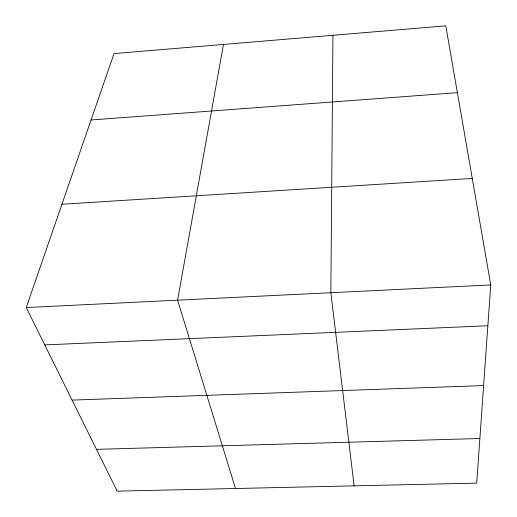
<?xml version="1.0" encoding="UTF-8"?>
<svg xmlns="http://www.w3.org/2000/svg" width="517" height="517" viewBox="0 0 517 517"><rect width="100%" height="100%" fill="white"/><g stroke="black" fill="none" stroke-linecap="round" stroke-linejoin="round"><path stroke-width="0.78" d="M332.948 35.285L330.848 292.719L354.126 485.864M490.756 284.938L476.7 483.124L117.191 491.15L26.244 307.537L114.011 53.594L445.79 25.85L490.756 284.938L26.244 307.537M223.46 44.443L177.596 300.177L235.493 488.507M91.07 119.976L457.383 92.659M61.937 204.26L472.273 178.417M44.753 344.91L487.861 325.755M72.096 400.1L483.621 385.579M96.492 449.351L479.866 438.519"/></g></svg>
